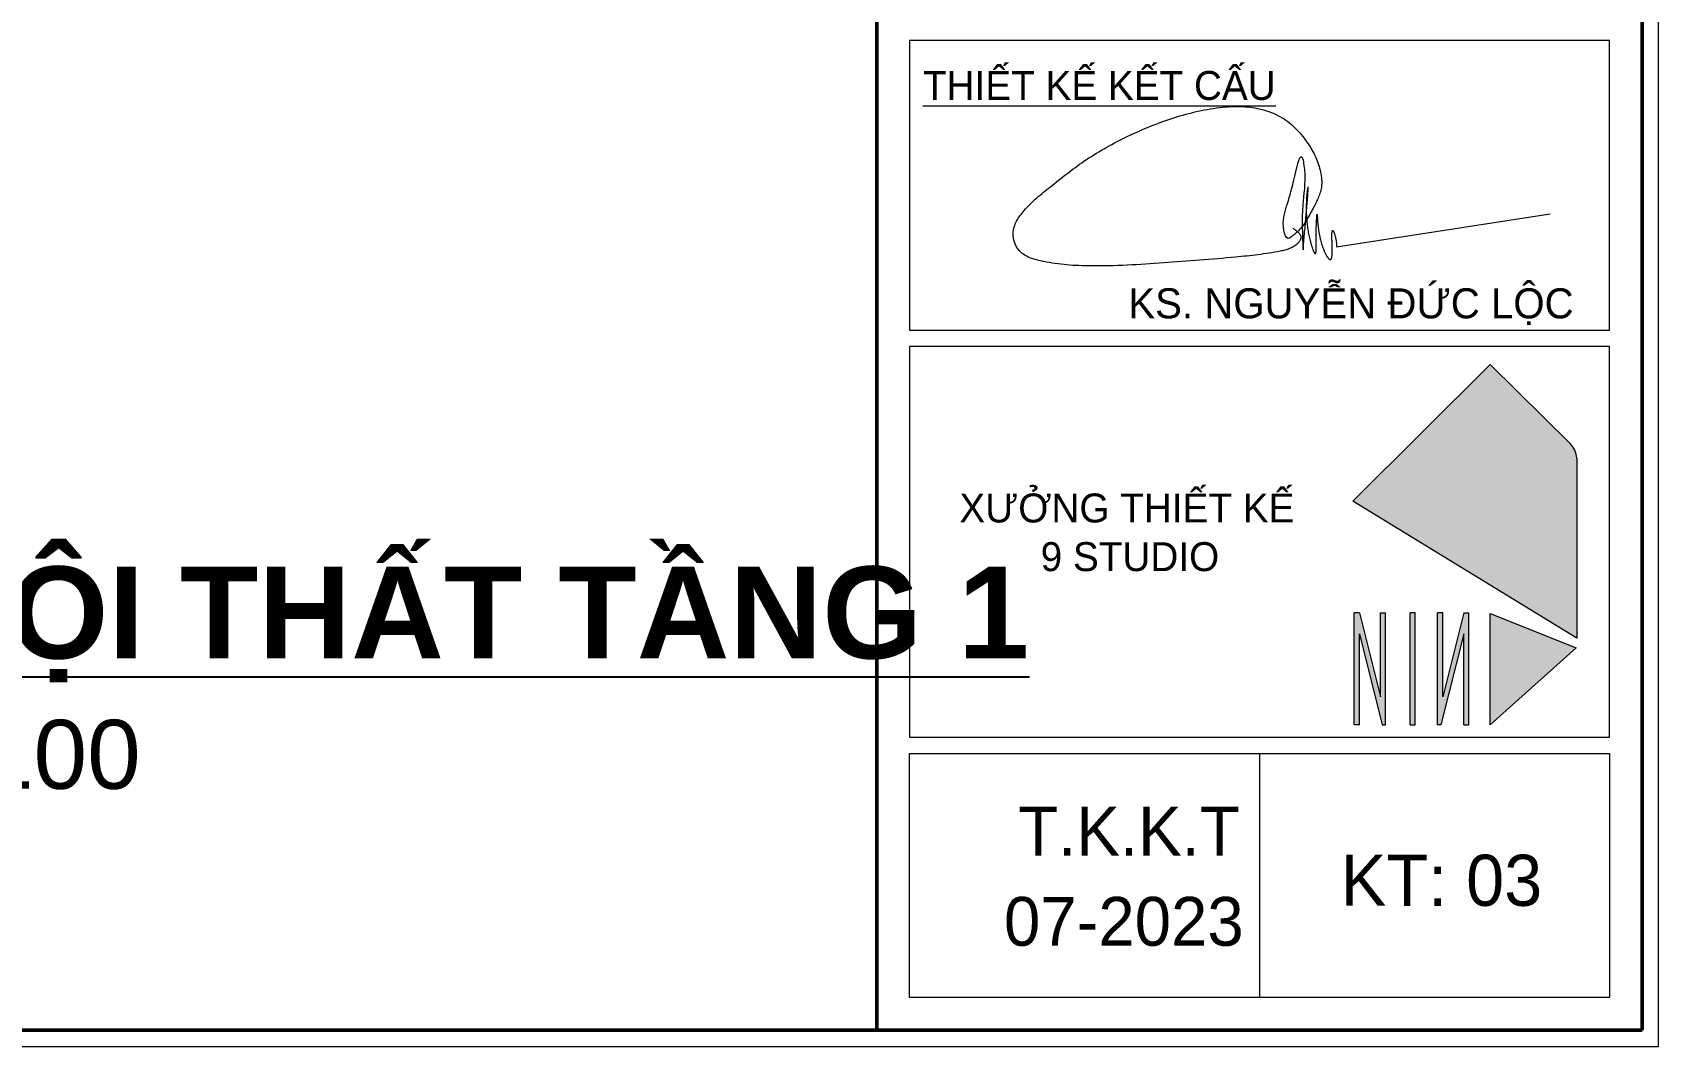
# Model space of a CAD drawing. Header units: millimetres. Extents: x 436341 to 470613, y 10679 to 34210.
# Drawn here: x 461838 to 470320, y 10679 to 15971 of the extents above; entities that cross this region are included whole.
import ezdxf
from ezdxf.enums import TextEntityAlignment as Align

# ---------------------------------------------------------------- set-up
doc = ezdxf.new("R2010")
doc.units = ezdxf.units.MM
doc.header["$MEASUREMENT"] = 0
for name, color, linetype, lineweight in [('Ak_text', 7, 'Continuous', 9), ('DR_text', 7, 'Continuous', 9), ('LOGO1', 139, 'Continuous', 0), ('LOGO2', 137, 'Continuous', 0), ('Text', 7, 'Continuous', 9), ('vat lieu', 250, 'Continuous', 9)]:
    doc.layers.add(name, color=color, linetype=linetype, lineweight=lineweight)
doc.layers.add('KT', color=7, linetype='Continuous')
doc.styles.add('KhungTen', font='VHARIAL.TTF')
doc.styles.get("Standard").update_dxf_attribs({"font": ''})
doc.styles.add('VNI-AVO', font='VAVON_0.TTF', dxfattribs={"width": 0.75})
doc.styles.get('Standard').set_extended_font_data('UTM Alter Gothic')

# ---------------------------------------------------------------- blocks, each defined once
blk = doc.blocks.new('KT1')
at = {"layer": 'LOGO1'}
h = blk.add_hatch(color=256, dxfattribs=at)
h.paths.add_polyline_path([(-2033.6, 2976.2), (-1505.4, 3449.7), (-2033.6, 3659.1)])
h.paths.add_polyline_path([(-2164.6, 3663.7), (-2195.9, 3663.7), (-2325.1, 3148.1), (-2325.1, 3663.7), (-2356.3, 3663.7), (-2356.3, 2975.8), (-2336, 2975.8), (-2195.9, 3535.1), (-2195.9, 2975.8), (-2164.6, 2975.8)])
h.paths.add_polyline_path([(-2494.3, 3663.7), (-2525.6, 3663.7), (-2525.6, 2975.8), (-2494.3, 2975.8)])
h.paths.add_polyline_path([(-2707.6, 3148.1), (-2836.8, 3663.7), (-2868, 3663.7), (-2868, 2975.8), (-2836.8, 2975.8), (-2836.8, 3535.1), (-2696.7, 2975.8), (-2676.4, 2975.8), (-2676.4, 3663.7), (-2707.6, 3663.7)])
at = {"layer": 'LOGO2'}
blk.add_hatch(color=256, dxfattribs=at).paths.add_polyline_path([(-1502.4, 4614.7, 0.181042), (-1543, 4703.2), (-2032.8, 5190.5), (-2878, 4349.6), (-1502.4, 3507.5)])
at = {"layer": 'Ak_text', "lineweight": 15}
for p, q in [((-1000, 1000), (-1000, 28700)), ((-5600, 7178.9), (-5600, 5400)), ((-1300, 7178.9), (-5600, 7178.9)), ((-1300, 5400), (-1300, 7178.9)), ((-5600, 5400), (-1300, 5400)), ((-1300, 5300), (-5600, 5300)), ((-5600, 5300), (-5600, 2900)), ((-1300, 2900), (-1300, 5300)), ((-5600, 2900), (-1300, 2900)), ((-5600, 1300), (-5600, 2800)), ((-5600, 2800), (-1300, 2800)), ((-3450, 2800), (-3450, 1300)), ((-1300, 2800), (-1300, 1300)), ((-1300, 1300), (-5600, 1300)), ((-39500, 1000), (-1000, 1000))]:
    blk.add_line(p, q, dxfattribs=at)
at = {"layer": 'Ak_text', "color": 1, "linetype": 'Continuous', "lineweight": 50}
for p, q in [((-5800, 1100), (-5800, 28600)), ((-1100, 1100), (-1100, 28600)), ((-39400, 1100), (-5800, 1100)), ((-5800, 1100), (-1100, 1100))]:
    blk.add_line(p, q, dxfattribs=at)
at = {"layer": 'LOGO1'}
for p, q in [((-2868, 2975.8), (-2868, 3663.7)), ((-2836.8, 3663.7), (-2868, 3663.7)), ((-2836.8, 3663.7), (-2707.6, 3148.1)), ((-2707.6, 3148.1), (-2707.6, 3663.7)), ((-2707.6, 3663.7), (-2676.4, 3663.7)), ((-2676.4, 2975.8), (-2676.4, 3663.7)), ((-2525.6, 2975.8), (-2525.6, 3663.7)), ((-2494.3, 3663.7), (-2525.6, 3663.7)), ((-2494.3, 2975.8), (-2494.3, 3663.7)), ((-2356.3, 2975.8), (-2356.3, 3663.7)), ((-2325.1, 3663.7), (-2356.3, 3663.7)), ((-2325.1, 3148.1), (-2325.1, 3663.7)), ((-2195.9, 3663.7), (-2325.1, 3148.1)), ((-2195.9, 3663.7), (-2164.6, 3663.7)), ((-2164.6, 2975.8), (-2164.6, 3663.7)), ((-2033.6, 2976.2), (-2033.6, 3659.1)), ((-2033.6, 3659.1), (-1505.4, 3449.7)), ((-2836.8, 2975.8), (-2836.8, 3535.1)), ((-2836.8, 3535.1), (-2696.7, 2975.8)), ((-2195.9, 3535.1), (-2336, 2975.8)), ((-2195.9, 2975.8), (-2195.9, 3535.1)), ((-1505.4, 3449.7), (-2033.6, 2976.2)), ((-2836.8, 2975.8), (-2868, 2975.8)), ((-2696.7, 2975.8), (-2676.4, 2975.8)), ((-2525.6, 2975.8), (-2494.3, 2975.8)), ((-2336, 2975.8), (-2356.3, 2975.8)), ((-2195.9, 2975.8), (-2164.6, 2975.8))]:
    blk.add_line(p, q, dxfattribs=at)
at = {"layer": 'LOGO2'}
for p, q in [((-2878, 4349.6), (-2032.8, 5190.5)), ((-2032.8, 5190.5), (-1543, 4703.2)), ((-1502.4, 4614.7), (-1502.4, 3507.5)), ((-1502.4, 3507.5), (-2878, 4349.6))]:
    blk.add_line(p, q, dxfattribs=at)
blk.add_arc((-1640.9, 4604.8), 138.8, 4.09529, 45.14242, dxfattribs=at)
at = {"layer": 'vat lieu', "ltscale": 10}
blk.add_line((-2976.5, 5913.2, -70.8), (-1665.9, 6114.7, -70.8), dxfattribs=at)
for points, knots in [([(-3245, 6027.3, -70.8), (-3239.8, 6023.4, -70.8), (-3231.9, 6017.6, -70.8), (-3221.8, 6009.5, -70.8), (-3214.4, 6003, -70.8), (-3207.6, 5996.1, -70.8), (-3202.6, 5989.6, -70.8), (-3199.3, 5983.9, -70.8), (-3197.4, 5979.4, -70.8), (-3196.2, 5974.6, -70.8), (-3195.9, 5970.5, -70.8), (-3196.1, 5967.1, -70.8), (-3196.6, 5963.6, -70.8), (-3197.9, 5959.4, -70.8), (-3200, 5954.6, -70.8), (-3203.4, 5948.5, -70.8), (-3208.5, 5941.4, -70.8), (-3219.8, 5928.7, -70.8), (-3238.2, 5913.8, -70.8), (-3265.1, 5900.4, -70.8), (-3293.8, 5891.5, -70.8), (-3335.9, 5882.7, -70.8), (-3391.2, 5873.2, -70.8), (-3482.4, 5860.4, -70.8), (-3624.8, 5846, -70.8), (-3818, 5829.4, -70.8), (-4040.2, 5813, -70.8), (-4263.4, 5798.2, -70.8), (-4461.5, 5792.8, -70.8), (-4609, 5798, -70.8), (-4705.2, 5808.8, -70.8), (-4767.2, 5819.4, -70.8), (-4819.1, 5831, -70.8), (-4860.6, 5844.3, -70.8), (-4893.1, 5860.9, -70.8), (-4916.1, 5878.7, -70.8), (-4932.3, 5895.9, -70.8), (-4946.1, 5917.2, -70.8), (-4956.6, 5942.3, -70.8), (-4962.8, 5968.7, -70.8), (-4964.4, 5993.3, -70.8), (-4962.1, 6015.4, -70.8), (-4956, 6041, -70.8), (-4942.8, 6071.2, -70.8), (-4921.5, 6104.4, -70.8), (-4893.5, 6139.1, -70.8), (-4859.6, 6175.2, -70.8), (-4806.1, 6224.8, -70.8), (-4729.5, 6285.7, -70.8), (-4633.6, 6362.2, -70.8), (-4525.1, 6442.5, -70.8), (-4405.6, 6516.6, -70.8), (-4229.9, 6608.7, -70.8), (-4044.1, 6687, -70.8), (-3847.8, 6743.5, -70.8), (-3720.3, 6766.6, -70.8), (-3616.4, 6775.4, -70.8), (-3524.1, 6774.2, -70.8), (-3439.1, 6759.9, -70.8), (-3364.2, 6733.6, -70.8), (-3311.7, 6707.1, -70.8), (-3264.2, 6673.4, -70.8), (-3207.6, 6621.5, -70.8), (-3152.5, 6551.3, -70.8), (-3102.4, 6463.1, -70.8), (-3077, 6388.1, -70.8), (-3068.8, 6333.3, -70.8), (-3068, 6301.5, -70.8), (-3070.3, 6274.2, -70.8), (-3077.5, 6243.9, -70.8), (-3094.1, 6200.8, -70.8), (-3124.4, 6144.1, -70.8), (-3155.5, 6084.1, -70.8), (-3189, 6035.1, -70.8), (-3214.4, 6006.7, -70.8), (-3238.6, 5986.3, -70.8), (-3251.9, 5976.2, -70.8), (-3258.6, 5971.1, -70.8)], [0, 0, 0, 0, 0.184973, 0.277459, 0.369945, 0.462432, 0.554918, 0.601161, 0.647404, 0.693648, 0.739891, 0.764677, 0.789464, 0.839036, 0.888609, 0.938182, 1.037327, 1.136472, 1.420289, 1.704106, 1.987923, 2.27174, 2.925978, 3.580215, 4.888691, 6.989465, 9.090239, 11.217357, 13.344475, 14.718801, 15.405964, 16.093128, 16.505167, 16.917206, 17.329246, 17.535266, 17.741285, 17.997334, 18.253382, 18.509431, 18.765479, 18.951928, 19.138378, 19.511276, 19.884175, 20.257074, 20.774656, 21.292238, 22.327403, 23.55259, 24.777778, 26.160744, 27.54371, 30.411847, 31.875811, 33.339775, 34.087306, 34.834837, 35.959439, 36.52174, 37.084041, 37.628221, 38.1724, 39.260759, 40.153177, 41.045595, 41.496717, 41.722279, 41.94784, 42.275457, 42.603074, 43.258309, 44.100024, 44.520882, 44.94174, 45.179725, 45.41771, 45.41771, 45.41771, 45.41771]), ([(-3258.6, 5971.1, -70.8), (-3263.3, 5967.1, -70.8), (-3286.1, 5955.5, -70.8), (-3317.3, 6054.9, -70.8), (-3277.2, 6180.9, -70.8), (-3246.7, 6281.4, -70.8), (-3194, 6528.1, -70.8), (-3162.5, 6318.3, -70.8), (-3195.1, 6159.9, -70.8), (-3187.2, 5988.6, -70.8), (-3182.8, 5893.7, -70.8)], [3334.324512, 3334.324512, 3334.324512, 3334.324512, 3390.347693, 3555.395248, 3954.354451, 4453.249211, 4896.854615, 5122.0307, 5759.094136, 6550.193317, 6550.193317, 6550.193317, 6550.193317]), ([(-3182.8, 5893.7, -70.8), (-3181.3, 5910, -70.8), (-3178.4, 5942.4, -70.8), (-3174.1, 5991.1, -70.8), (-3170.5, 6031.6, -70.8), (-3167.6, 6064.1, -70.8), (-3165.5, 6088.4, -70.8), (-3163.4, 6112.8, -70.8), (-3161.3, 6137.1, -70.8), (-3159.2, 6161.5, -70.8), (-3157.6, 6181.8, -70.8), (-3156.3, 6198, -70.8), (-3155.4, 6210.2, -70.8), (-3154.4, 6222.4, -70.8), (-3153.7, 6232.5, -70.8), (-3153.2, 6240.6, -70.8), (-3152.8, 6246.7, -70.8), (-3152.4, 6252.8, -70.8), (-3152.1, 6257.9, -70.8), (-3151.9, 6262, -70.8), (-3151.8, 6265, -70.8), (-3151.7, 6267.6, -70.8), (-3151.7, 6269.6, -70.8), (-3151.6, 6271.1, -70.8), (-3151.6, 6272.7, -70.8), (-3151.6, 6273.9, -70.8), (-3151.6, 6274.9, -70.8), (-3151.6, 6275.6, -70.8), (-3151.7, 6276.1, -70.8), (-3151.7, 6276.5, -70.8), (-3151.7, 6276.9, -70.8), (-3151.7, 6277.2, -70.8), (-3151.8, 6277.6, -70.8), (-3151.8, 6278, -70.8), (-3151.8, 6278.3, -70.8), (-3151.9, 6278.6, -70.8), (-3151.9, 6278.7, -70.8), (-3152, 6278.8, -70.8), (-3152, 6278.9, -70.8), (-3152.1, 6279, -70.8), (-3152.1, 6279.1, -70.8), (-3152.2, 6279.1, -70.8), (-3152.3, 6279.1, -70.8), (-3152.3, 6279, -70.8), (-3152.4, 6279, -70.8), (-3152.5, 6278.9, -70.8), (-3152.5, 6278.8, -70.8), (-3152.6, 6278.7, -70.8), (-3152.6, 6278.7, -70.8), (-3152.7, 6278.5, -70.8), (-3152.7, 6278.4, -70.8), (-3152.8, 6278.2, -70.8), (-3152.9, 6278, -70.8), (-3152.9, 6277.8, -70.8), (-3153, 6277.5, -70.8), (-3153.1, 6277.1, -70.8), (-3153.2, 6276.8, -70.8), (-3153.3, 6276.4, -70.8), (-3153.5, 6275.9, -70.8), (-3153.6, 6275.3, -70.8), (-3153.7, 6274.7, -70.8), (-3153.9, 6274, -70.8), (-3154.1, 6273.1, -70.8), (-3154.3, 6272, -70.8), (-3154.6, 6270.6, -70.8), (-3154.9, 6268.7, -70.8), (-3155.3, 6266.6, -70.8), (-3155.7, 6264.4, -70.8), (-3156.1, 6261.4, -70.8), (-3156.7, 6257.8, -70.8), (-3157.2, 6253.4, -70.8), (-3158, 6247.5, -70.8), (-3158.8, 6240.1, -70.8), (-3159.7, 6231.3, -70.8), (-3160.5, 6222.4, -70.8), (-3161.1, 6213.6, -70.8), (-3161.9, 6201.8, -70.8), (-3162.7, 6187, -70.8), (-3163.2, 6169.2, -70.8), (-3163.4, 6151.4, -70.8), (-3163.3, 6127.7, -70.8), (-3162.2, 6098.1, -70.8), (-3159.6, 6062.7, -70.8), (-3155.3, 6027.4, -70.8), (-3150.4, 5998.4, -70.8), (-3145.7, 5975.7, -70.8), (-3141.8, 5959.1, -70.8), (-3138.2, 5945.4, -70.8), (-3135.2, 5934.5, -70.8), (-3132.8, 5926.3, -70.8), (-3130.3, 5918.1, -70.8), (-3127.7, 5910, -70.8), (-3124.9, 5902, -70.8), (-3122.4, 5895.3, -70.8), (-3120.3, 5890.1, -70.8), (-3118.6, 5886.2, -70.8), (-3117.1, 5882.9, -70.8), (-3115.9, 5880.4, -70.8), (-3114.9, 5878.5, -70.8), (-3113.8, 5876.7, -70.8), (-3112.9, 5875.2, -70.8), (-3112.1, 5874, -70.8), (-3111.4, 5873.1, -70.8), (-3110.8, 5872.3, -70.8), (-3110, 5871.6, -70.8), (-3109.3, 5871, -70.8), (-3108.7, 5870.7, -70.8), (-3108.2, 5870.5, -70.8), (-3107.7, 5870.4, -70.8), (-3107.1, 5870.4, -70.8), (-3106.6, 5870.6, -70.8), (-3106.2, 5870.9, -70.8), (-3105.9, 5871.3, -70.8), (-3105.4, 5871.9, -70.8), (-3105, 5872.7, -70.8), (-3104.6, 5873.7, -70.8), (-3104.3, 5874.7, -70.8), (-3104, 5875.7, -70.8), (-3103.7, 5877, -70.8), (-3103.4, 5878.7, -70.8), (-3103.1, 5880.8, -70.8), (-3102.8, 5883.5, -70.8), (-3102.5, 5887, -70.8), (-3102.2, 5891.1, -70.8), (-3102, 5895.3, -70.8), (-3101.9, 5899.4, -70.8), (-3101.8, 5903.6, -70.8), (-3101.7, 5909.1, -70.8), (-3101.7, 5916, -70.8), (-3101.7, 5924.3, -70.8), (-3101.7, 5932.6, -70.8), (-3101.9, 5943.7, -70.8), (-3102, 5957.5, -70.8), (-3102.2, 5974.1, -70.8), (-3102.3, 5990.7, -70.8), (-3102.1, 6011.3, -70.8), (-3101.7, 6031.1, -70.8), (-3101, 6050.1, -70.8), (-3100.4, 6062, -70.8), (-3100, 6071.4, -70.8), (-3099.5, 6078.6, -70.8), (-3099.1, 6085.7, -70.8), (-3098.7, 6091.6, -70.8), (-3098.3, 6096.3, -70.8), (-3098.1, 6099.3, -70.8), (-3097.9, 6101.7, -70.8), (-3097.7, 6103.4, -70.8), (-3097.6, 6105.2, -70.8), (-3097.4, 6106.7, -70.8), (-3097.3, 6107.9, -70.8), (-3097.2, 6108.7, -70.8), (-3097.1, 6109.6, -70.8), (-3097, 6110.4, -70.8), (-3096.9, 6111, -70.8), (-3096.8, 6111.4, -70.8), (-3096.8, 6111.8, -70.8), (-3096.7, 6112.1, -70.8), (-3096.7, 6112.3, -70.8), (-3096.7, 6112.5, -70.8), (-3096.6, 6112.7, -70.8), (-3096.6, 6112.9, -70.8), (-3096.5, 6113.1, -70.8), (-3096.5, 6113.3, -70.8), (-3096.4, 6113.5, -70.8), (-3096.4, 6113.5, -70.8), (-3096.4, 6113.6, -70.8), (-3096.4, 6113.6, -70.8), (-3096.3, 6113.7, -70.8), (-3096.3, 6113.8, -70.8), (-3096.2, 6113.7, -70.8), (-3096.2, 6113.7, -70.8), (-3096.1, 6113.6, -70.8), (-3096.1, 6113.6, -70.8), (-3096.1, 6113.5, -70.8), (-3096.1, 6113.5, -70.8), (-3096.1, 6113.4, -70.8), (-3096.1, 6113.3, -70.8), (-3096.1, 6113.3, -70.8), (-3096, 6113.2, -70.8), (-3096, 6113.1, -70.8), (-3096, 6112.9, -70.8), (-3096, 6112.7, -70.8), (-3095.9, 6112.5, -70.8), (-3095.9, 6112.3, -70.8), (-3095.9, 6112.1, -70.8), (-3095.9, 6111.8, -70.8), (-3095.8, 6111.4, -70.8), (-3095.8, 6110.8, -70.8), (-3095.8, 6110.1, -70.8), (-3095.7, 6109.2, -70.8), (-3095.6, 6108, -70.8), (-3095.6, 6106.3, -70.8), (-3095.5, 6104.1, -70.8), (-3095.3, 6101, -70.8), (-3095.1, 6097, -70.8), (-3094.9, 6092.3, -70.8), (-3094.7, 6087.5, -70.8), (-3094.4, 6082.8, -70.8), (-3094.1, 6076.5, -70.8), (-3093.6, 6068.6, -70.8), (-3092.9, 6059.1, -70.8), (-3091.8, 6046.5, -70.8), (-3090.1, 6030.8, -70.8), (-3087.6, 6011.9, -70.8), (-3084.6, 5993.2, -70.8), (-3080.9, 5974.5, -70.8), (-3076.6, 5956.2, -70.8), (-3071.6, 5938.4, -70.8), (-3066, 5920.9, -70.8), (-3060.8, 5906.5, -70.8), (-3056.2, 5895.1, -70.8), (-3052.7, 5886.6, -70.8), (-3048.9, 5878.2, -70.8), (-3044.9, 5870, -70.8), (-3040.6, 5861.8, -70.8), (-3036.8, 5855.2, -70.8), (-3033.4, 5850.1, -70.8), (-3030.8, 5846.3, -70.8), (-3028, 5842.7, -70.8), (-3025.4, 5839.8, -70.8), (-3023.2, 5837.7, -70.8), (-3021.4, 5836.3, -70.8), (-3019.4, 5835.1, -70.8), (-3017.6, 5834.3, -70.8), (-3016.1, 5834.1, -70.8), (-3015, 5834.1, -70.8), (-3013.9, 5834.3, -70.8), (-3012.5, 5834.9, -70.8), (-3011, 5836.2, -70.8), (-3009.7, 5838.3, -70.8), (-3008.6, 5840.7, -70.8), (-3007.4, 5844.3, -70.8), (-3006.4, 5848.8, -70.8), (-3005.5, 5854.3, -70.8), (-3004.9, 5859.9, -70.8), (-3004.5, 5865.4, -70.8), (-3004.1, 5872.9, -70.8), (-3003.8, 5882.2, -70.8), (-3003.7, 5893.3, -70.8), (-3003.8, 5904.5, -70.8), (-3004, 5915.7, -70.8), (-3004.3, 5926.8, -70.8), (-3004.6, 5938, -70.8), (-3005, 5949.2, -70.8), (-3005.3, 5960.3, -70.8), (-3005.5, 5969.6, -70.8), (-3005.6, 5977.1, -70.8), (-3005.7, 5982.6, -70.8), (-3005.7, 5987.3, -70.8), (-3005.6, 5991, -70.8), (-3005.5, 5993.8, -70.8), (-3005.4, 5996.6, -70.8), (-3005.3, 5999.4, -70.8), (-3005.1, 6002.2, -70.8), (-3004.8, 6004.5, -70.8), (-3004.5, 6006.3, -70.8), (-3004.3, 6007.7, -70.8), (-3004, 6008.8, -70.8), (-3003.8, 6009.7, -70.8), (-3003.5, 6010.4, -70.8), (-3003.3, 6011, -70.8), (-3003, 6011.5, -70.8), (-3002.7, 6011.9, -70.8), (-3002.5, 6012.2, -70.8), (-3002.2, 6012.4, -70.8), (-3001.9, 6012.6, -70.8), (-3001.5, 6012.6, -70.8), (-3001.2, 6012.6, -70.8), (-3000.8, 6012.5, -70.8), (-3000.4, 6012.3, -70.8), (-2999.9, 6012, -70.8), (-2999.5, 6011.6, -70.8), (-2999.1, 6011.3, -70.8), (-2998.8, 6010.9, -70.8), (-2998.4, 6010.4, -70.8), (-2998, 6009.8, -70.8), (-2997.5, 6009.2, -70.8), (-2997.1, 6008.5, -70.8), (-2996.6, 6007.6, -70.8), (-2996, 6006.5, -70.8), (-2995.3, 6005.2, -70.8), (-2994.4, 6003.3, -70.8), (-2993.4, 6001, -70.8), (-2992.2, 5998.2, -70.8), (-2990.7, 5994.4, -70.8), (-2989.1, 5989.6, -70.8), (-2987.2, 5983.8, -70.8), (-2985, 5976, -70.8), (-2982.6, 5966.1, -70.8), (-2980.2, 5954.1, -70.8), (-2978.8, 5944.1, -70.8), (-2977.9, 5936, -70.8), (-2977.6, 5931.4, -70.8), (-2977.4, 5928.4, -70.8), (-2977.4, 5926.9, -70.8), (-2977.3, 5925.3, -70.8), (-2977.2, 5923.3, -70.8), (-2977, 5920.8, -70.8), (-2976.8, 5918, -70.8), (-2976.7, 5915.5, -70.8), (-2976.5, 5914, -70.8), (-2976.5, 5913.2, -70.8)], [0, 0, 0, 0, 0.462739, 0.925478, 1.388217, 1.619587, 1.850956, 2.082326, 2.313695, 2.545065, 2.776434, 2.892119, 3.007804, 3.123489, 3.239173, 3.297016, 3.354858, 3.412701, 3.470543, 3.499464, 3.528385, 3.557306, 3.571767, 3.586228, 3.600688, 3.615149, 3.622379, 3.629609, 3.633225, 3.63684, 3.640455, 3.64407, 3.647685, 3.6513, 3.654916, 3.656723, 3.658531, 3.659434, 3.660338, 3.661242, 3.66192, 3.662598, 3.663276, 3.663953, 3.664857, 3.665761, 3.666665, 3.667569, 3.668472, 3.669376, 3.671184, 3.672991, 3.674799, 3.676606, 3.680222, 3.683837, 3.687452, 3.691067, 3.694682, 3.701912, 3.707171, 3.71243, 3.722947, 3.733464, 3.743981, 3.765016, 3.78605, 3.807085, 3.828119, 3.870188, 3.912257, 3.954326, 4.038464, 4.122602, 4.20674, 4.290878, 4.375016, 4.543292, 4.711568, 4.879844, 5.04812, 5.384672, 5.721223, 6.057775, 6.394327, 6.555599, 6.71687, 6.878141, 6.958777, 7.039413, 7.120049, 7.200684, 7.28132, 7.361956, 7.402274, 7.442591, 7.482909, 7.503068, 7.523227, 7.543386, 7.563545, 7.573624, 7.583704, 7.593783, 7.603863, 7.613942, 7.618982, 7.624022, 7.629061, 7.634101, 7.639141, 7.644181, 7.64922, 7.65426, 7.66434, 7.674419, 7.684499, 7.694325, 7.704151, 7.723804, 7.743457, 7.76311, 7.802415, 7.841721, 7.881026, 7.920332, 7.959637, 7.998943, 8.077554, 8.156165, 8.234776, 8.313387, 8.470609, 8.627831, 8.785053, 8.942275, 9.212196, 9.347156, 9.482116, 9.549597, 9.617077, 9.684557, 9.752037, 9.785777, 9.819517, 9.836387, 9.853257, 9.870127, 9.886997, 9.895432, 9.903868, 9.912303, 9.920738, 9.924955, 9.929173, 9.93339, 9.935499, 9.937608, 9.939716, 9.941825, 9.943934, 9.946043, 9.948151, 9.949206, 9.949733, 9.95026, 9.950787, 9.951842, 9.952369, 9.95316, 9.953687, 9.954214, 9.955005, 9.955532, 9.956059, 9.956586, 9.957114, 9.957641, 9.958695, 9.95975, 9.960804, 9.962913, 9.965021, 9.96713, 9.969239, 9.971348, 9.975565, 9.979783, 9.988218, 9.996653, 10.005088, 10.021958, 10.04444, 10.066922, 10.111886, 10.15685, 10.201814, 10.246778, 10.291741, 10.381669, 10.471597, 10.561525, 10.741381, 10.921237, 11.101092, 11.280948, 11.460804, 11.6348, 11.808796, 11.982793, 12.069791, 12.156789, 12.243787, 12.330785, 12.417783, 12.504781, 12.548281, 12.59178, 12.635279, 12.678778, 12.700527, 12.722277, 12.744026, 12.765776, 12.776651, 12.787525, 12.7984, 12.809275, 12.831024, 12.852774, 12.87921, 12.905646, 12.958518, 13.01139, 13.064262, 13.117134, 13.170006, 13.27575, 13.381494, 13.487238, 13.592982, 13.698725, 13.804469, 13.910213, 14.015957, 14.121701, 14.174573, 14.227445, 14.280317, 14.306753, 14.333189, 14.359625, 14.386061, 14.412497, 14.438933, 14.452151, 14.465369, 14.478587, 14.485196, 14.491805, 14.498414, 14.505023, 14.508327, 14.511632, 14.514936, 14.518241, 14.521545, 14.52485, 14.528154, 14.531459, 14.538068, 14.544677, 14.548286, 14.551895, 14.559112, 14.56633, 14.573548, 14.580766, 14.587983, 14.602419, 14.616854, 14.63129, 14.660161, 14.689032, 14.717903, 14.775645, 14.833387, 14.891129, 15.006613, 15.122097, 15.237581, 15.295323, 15.353065, 15.367501, 15.381936, 15.396372, 15.410807, 15.439678, 15.46855, 15.48997, 15.51139, 15.51139, 15.51139, 15.51139])]:
    blk.add_open_spline(points, degree=3, knots=knots, dxfattribs=at)
at = {"layer": 'Ak_text'}
for s, p in [('T.K.K.T', (-4931.8, 2173.2)), ('07-2023', (-5019.7, 1618.9))]:
    blk.add_text(s, height=300, dxfattribs=at).set_placement(p)
at = {"layer": 'DR_text'}
for s, height, p in [('%%UTHIẾT KẾ KẾT CẤU', 177.778, (-5517.1, 6814.5)), ('KS. NGUYỄN ĐỨC LỘC', 184.615, (-4256.1, 5472.9)), ('XƯỞNG THIẾT KẾ', 177.778, (-5293.7, 4219.2)), ('9 STUDIO', 177.78, (-4794.3, 3920.3))]:
    blk.add_text(s, height=height, dxfattribs=at).set_placement(p)

msp = doc.modelspace()

# ---------------------------------------------------------------- block references
at = {"xscale": 0.8494816779204608, "yscale": 0.8494816779204608, "zscale": 0.8494816779204608}
msp.add_blockref('KT1', (471169.9, 9829.9, 61.9), dxfattribs=at)

# ---------------------------------------------------------------- texts
at = {"layer": 'KT', "color": 7, "insert": (461004.5, 11944.5), "char_height": 1748.547, "attachment_point": 8, "style": 'KhungTen'}
msp.add_mtext('{\\f.VnHelvetInsH|b1|i0|c0|p34;\\H0.27451x;\\LMÆT B»NG Bè TRÝ NéI THÊT TÇNG 1\\P\\f.VnHelvetInsH|b0|i0|c0|p34;\\H0.75x;\\ltû lÖ 1/100}', dxfattribs=at)
at = {"layer": 'Text', "ltscale": 15, "style": 'VNI-AVO'}
msp.add_text('KT: 03', height=266.78, rotation=359.9962, dxfattribs=at).set_placement((468662.8, 11680.2, 49.5), align=Align.TOP_LEFT)

doc.saveas('drawing.dxf')
